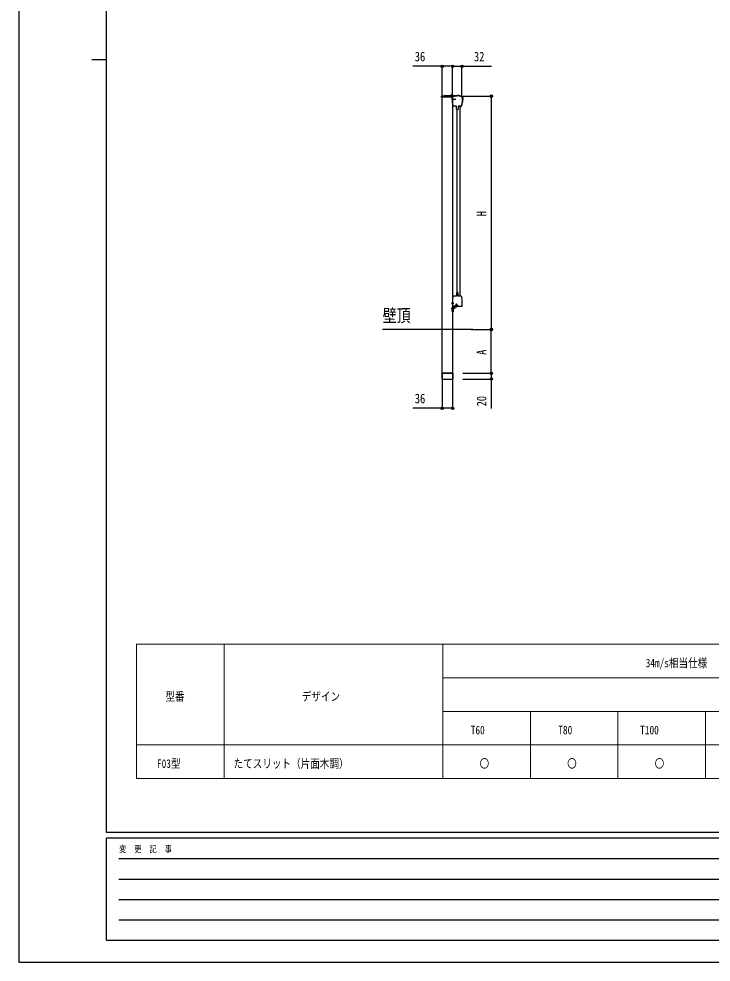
# Model space of a CAD drawing. Units: millimetres, scale not verified. Extents: x -4205 to 4205, y -2970 to 2970.
# Drawn here: x -4205 to -1832, y -2970 to 264 of the extents above; entities that cross this region are included whole.
import ezdxf
from ezdxf.enums import TextEntityAlignment as Align

# ---------------------------------------------------------------- set-up
doc = ezdxf.new("R2010")
doc.units = ezdxf.units.MM
doc.header["$LTSCALE"] = 10
doc.layers.add('0-1_TABLE1', color=7, linetype='Continuous', lineweight=18)
for name, color, linetype in [('0-2_USER1', 3, 'Continuous'), ('0-3_YKK_A1', 4, 'Continuous'), ('0-4_YKK_D', 6, 'Continuous'), ('0-5_YKK_ZWAK', 7, 'Continuous')]:
    doc.layers.add(name, color=color, linetype=linetype)
doc.styles.add('ＭＳ ゴシック', font='')
doc.styles.get('ＭＳ ゴシック').set_extended_font_data('MS Gothic')

msp = doc.modelspace()

# ---------------------------------------------------------------- linework, layer by layer
at = {"layer": '0-1_TABLE1'}
for p, q in [((-3801.48, -1880.31), (248.52, -1880.31)), ((-3801.48, -1880.31), (-3801.48, -2340.31)), ((-3501.48, -1880.31), (-3501.48, -2340.31)), ((-2751.48, -1880.31), (-2751.48, -2340.31)), ((-2751.48, -1995.31), (248.52, -1995.31)), ((-2751.48, -2110.31), (248.52, -2110.31)), ((-2451.48, -2110.31), (-2451.48, -2340.31)), ((-2151.48, -2110.31), (-2151.48, -2340.31)), ((-1851.48, -2110.31), (-1851.48, -2340.31)), ((-3801.48, -2225.31), (248.52, -2225.31)), ((-3801.48, -2340.31), (248.52, -2340.31))]:
    msp.add_line(p, q, dxfattribs=at)
at = {"layer": '0-3_YKK_A1'}
for p, q in [((-2754.52, 0.67), (-2702.02, 0.67)), ((-2744.72, 1.67), (-2702.02, 1.67)), ((-2717.25, 0.67), (-2725.2, 0.67)), ((-2723.3, 2.75), (-2722.37, 0.88)), ((-2718.02, 0.67), (-2722.52, -3.83)), ((-2722.37, 0.88), (-2721.22, 0.28)), ((-2721.65, 3.16), (-2721.65, 2.27)), ((-2721.22, 4.17), (-2721.22, -7.33)), ((-2756.02, -3.83), (-2756.02, -0.83)), ((-2722.52, -3.83), (-2756.02, -3.83)), ((-2754.02, -800.83), (-2754.02, -3.83)), ((-2721.52, -10.83), (-2707.37, -10.83)), ((-2719.99, -8.78), (-2718.17, -9.68)), ((-2719.99, -12.88), (-2718.17, -11.97)), ((-2708.8, -0.83), (-2719.52, -0.83)), ((-2718.62, -23.33), (-2718.62, -5)), ((-2717.56, -10.83), (-2718.17, -9.68)), ((-2717.56, -10.83), (-2718.17, -11.97)), ((-2718.02, -0.83), (-2718.02, -723.83)), ((-2718.02, -7.23), (-2718.02, -14.42)), ((-2685.42, -5), (-2685.42, -23.33)), ((-2684.54, -5.06), (-2685.05, -24.36)), ((-2683.54, -5.09), (-2683.95, -20.89)), ((-2704.52, -34.83), (-2714.89, -34.83)), ((-2704.52, -45.83), (-2704.52, -34.83)), ((-2704.02, -47.33), (-2704.02, -674.33)), ((-2699.52, -34.83), (-2699.52, -45.83)), ((-2689.16, -34.83), (-2699.52, -34.83)), ((-2693.52, -34.83), (-2693.52, -686.83)), ((-2689.55, -36.75), (-2691.67, -36.69)), ((-2704.52, -675.83), (-2704.52, -686.83)), ((-2699.52, -686.83), (-2699.52, -675.83)), ((-2721.52, -710.83), (-2714.45, -710.83)), ((-2719.99, -708.78), (-2718.17, -709.68)), ((-2718.62, -698.33), (-2718.62, -719.83)), ((-2717.56, -710.83), (-2718.17, -709.68)), ((-2717.56, -710.83), (-2718.17, -711.97)), ((-2718.02, -707.23), (-2718.02, -714.42)), ((-2704.52, -686.83), (-2714.88, -686.83)), ((-2689.16, -686.83), (-2699.52, -686.83)), ((-2685.42, -719.83), (-2685.42, -698.33)), ((-2709.02, -728.83), (-2722.47, -728.83)), ((-2713.77, -735.83), (-2722.31, -735.83)), ((-2713.77, -735.83), (-2722.31, -735.83)), ((-2719.99, -712.88), (-2718.17, -711.97)), ((-2718.02, -739.83), (-2718.02, -723.33)), ((-2718.02, -723.83), (-2718.02, -739.83)), ((-2718.02, -739.83), (-2718.02, -800.83)), ((-2716.52, -739.83), (-2718.02, -739.83)), ((-2716.52, -739.83), (-2718.02, -739.83)), ((-2717.02, -721.43), (-2687.02, -721.43)), ((-2716.52, -722.83), (-2716.52, -739.83)), ((-2716.52, -724.58), (-2716.52, -730.83)), ((-2716.52, -724.58), (-2716.01, -724.58)), ((-2716.52, -733.08), (-2716.52, -726.83)), ((-2716.52, -733.08), (-2716.01, -733.08)), ((-2716.02, -722.33), (-2705.22, -722.33)), ((-2716.01, -724.58), (-2716.01, -730.83)), ((-2716.01, -733.08), (-2716.01, -726.83)), ((-2704.72, -720.83), (-2715.52, -720.83)), ((-2715.52, -733.83), (-2715.52, -724.33)), ((-2714.52, -723.33), (-2705.22, -723.33)), ((-2707.22, -713.83), (-2704.72, -713.83)), ((-2704.22, -715.83), (-2704.22, -720.33)), ((-2702.72, -715.83), (-2702.72, -719.83)), ((-2701.72, -717.83), (-2701.72, -719.83)), ((-2648.69, -800.83), (-2957.9, -800.83)), ((-2718.02, -800.83), (-2718.02, -950.83)), ((-2717.82, -951.83), (-2754.22, -951.83)), ((-2754.22, -970.83), (-2717.82, -970.83))]:
    msp.add_line(p, q, dxfattribs=at)
for points in [[(-2720.8, 3.16), (-2720.8, 2.27), (-2721.65, 2.27)], [(-2719.15, 2.75), (-2720.08, 0.88), (-2721.22, 0.28)], [(-2691.67, -36.69), (-2691.63, -35.19), (-2689.63, -35.24)], [(-2714.43, -726.75), (-2716.33, -727.68), (-2716.94, -728.83)], [(-2714.43, -730.9), (-2716.33, -729.97), (-2716.94, -728.83)], [(-2707.72, -714.64), (-2707.72, -715.33), (-2704.72, -715.33)], [(-2718.02, -950.83), (-2754.02, -950.83), (-2754.02, -800.83)], [(-2754.22, -970.83), (-2754.22, -950.83), (-2717.82, -950.83), (-2717.82, -970.83)]]:
    msp.add_lwpolyline(points, dxfattribs=at)
for centre, radius, start, end in [((-2754.52, -0.83), 1.5, 90, 180), ((-2744.72, 0.67), 1, 90, 180), ((-2725.2, 0.95), 0.274, 142.28591, 270), ((-2721.22, -2.13), 5.3, 94.59941, 142.28591), ((-2721.22, -2.13), 5.3, 37.71409, 85.40059), ((-2717.25, 0.95), 0.274, 270, 37.71409), ((-2702.02, -38.83), 40.5, 66.11229, 90), ((-2702.02, -38.83), 39.5, 66.11229, 90), ((-2716.32, -10.83), 4.2, 117.28096, 242.71904), ((-2717.02, -5), 1.6, 113.91653, 180), ((-2693.02, -23.33), 25.6, 180, 204.36198), ((-2718.18, -7.23), 0.154, 0, 117.28096), ((-2718.18, -14.42), 0.154, 242.71904, 0), ((-2702.02, -38.83), 38.6, 66.08347, 113.91653), ((-2702.02, -38.83), 38.6, 100.11542, 113.91653), ((-2711.52, -23.17), 26.5, 330.836, 358.5), ((-2711.02, -23.33), 25.6, 335.63802, 0), ((-2687.02, -5), 1.6, 0, 66.08347), ((-2687.02, -5), 1.6, 0, 66.08347), ((-2687.04, -5), 2.5, 358.5, 66.11229), ((-2687.04, -5), 3.5, 358.5, 66.11229), ((-2684.95, -20.86), 1, 268.5, 358.5), ((-2714.89, -33.23), 1.6, 204.36198, 270), ((-2702.02, -45.83), 2.5, 179.99999, 0.00001), ((-2711.52, -23.17), 25, 331.11289, 332.19761), ((-2689.52, -35.45), 1.3, 268.5, 330.836), ((-2689.16, -33.23), 1.6, 270, 335.63802), ((-2702.02, -675.83), 2.5, 0, 180), ((-2716.32, -710.83), 4.2, 117.28096, 242.71904), ((-2693.02, -698.33), 25.6, 155.63133, 180), ((-2718.18, -707.23), 0.154, 0, 117.28096), ((-2714.88, -688.43), 1.6, 90, 155.63133), ((-2689.16, -688.43), 1.6, 24.36867, 90), ((-2711.02, -698.33), 25.6, 0, 24.36867), ((-2717.02, -719.83), 1.6, 180, 270), ((-2718.18, -714.42), 0.154, 242.71904, 0), ((-2715.52, -723.33), 2.5, 90, 180), ((-2716.02, -722.83), 0.5, 90, 180), ((-2716.52, -733.83), 1, 270, 0), ((-2716.52, -733.83), 1, 270, 0), ((-2719.55, -728.83), 5.53, 43.21261, 50.20587), ((-2719.55, -728.83), 5.53, 309.79413, 316.78739), ((-2714.52, -724.33), 1, 90, 180), ((-2719.55, -728.83), 5.53, 316.78739, 43.21261), ((-2705.22, -719.83), 2.5, 270, 0), ((-2705.22, -719.83), 3.5, 270, 0), ((-2704.72, -715.83), 2, 0, 90), ((-2704.72, -715.83), 0.5, 0, 90), ((-2704.72, -720.33), 0.5, 270, 0), ((-2702.72, -717.83), 1, 0, 90), ((-2687.02, -719.83), 1.6, 270, 0)]:
    msp.add_arc(centre, radius, start, end, dxfattribs=at)
at = {"layer": '0-4_YKK_D'}
for p, q in [((-2754.02, -2.83), (-2754.02, 102.67)), ((-2718.02, 0.17), (-2718.02, 102.67)), ((-2718.02, 8.39), (-2718.02, 102.67)), ((-2686.02, -4), (-2686.02, 102.67)), ((-2683.16, -0.83), (-2584.42, -0.83)), ((-2585.42, -0.83), (-2585.42, -800.83)), ((-2655.02, -800.83), (-2584.42, -800.83)), ((-2655.02, -800.83), (-2584.42, -800.83)), ((-2585.42, -950.83), (-2585.42, -800.83)), ((-2754.02, -951.83), (-2754.02, -1071.83)), ((-2718.02, -951.83), (-2718.02, -1071.83)), ((-2683.02, -950.83), (-2584.42, -950.83)), ((-2683.02, -950.83), (-2584.42, -950.83)), ((-2683.02, -970.83), (-2584.42, -970.83))]:
    msp.add_line(p, q, dxfattribs=at)
for points in [[(-2718.02, 101.67), (-2754.02, 101.67), (-2854.82, 101.67)], [(-2718.02, 101.67), (-2686.02, 101.67), (-2585.22, 101.67)], [(-2585.42, -950.83), (-2585.42, -970.83), (-2585.42, -1071.63)], [(-2718.02, -1070.83), (-2754.02, -1070.83), (-2854.82, -1070.83)]]:
    msp.add_lwpolyline(points, dxfattribs=at)
for centre in [(-2754.02, 101.67), (-2718.02, 101.67), (-2718.02, 101.67), (-2686.02, 101.67), (-2585.42, -0.83), (-2585.42, -800.83), (-2585.42, -800.83), (-2585.42, -950.83), (-2585.42, -950.83), (-2585.42, -970.83), (-2754.02, -1070.83), (-2718.02, -1070.83)]:
    msp.add_circle(centre, 4.25, dxfattribs=at)
at = {"layer": '0-5_YKK_ZWAK'}
for p, q in [((-3904.98, -2525), (-3904.98, 2775)), ((-3954.98, 125), (-3904.98, 125)), ((3895.02, -2525), (-3904.98, -2525)), ((-1304.98, -2545), (-3904.98, -2545)), ((-3904.98, -2895), (-3904.98, -2545)), ((-3862.48, -2615), (-1354.98, -2615)), ((-3862.48, -2685), (-1354.98, -2685)), ((-3862.48, -2755), (-1354.98, -2755)), ((-3862.48, -2825), (-1354.98, -2825)), ((-3904.98, -2895), (-1304.98, -2895))]:
    msp.add_line(p, q, dxfattribs=at)
msp.add_lwpolyline([(-4205, -2970), (4205, -2970), (4205, 2970), (-4205, 2970)], close=True, dxfattribs=at)

# ---------------------------------------------------------------- texts
at = {"layer": '0-1_TABLE1', "style": 'ＭＳ ゴシック', "width": 0.8}
for s, p in [('34m/s相当仕様', (-2056.28, -1967.81)), ('型番', (-3702.68, -2082.81)), ('デザイン', (-3235.28, -2082.81)), ('T60', (-2655.88, -2197.81)), ('T80', (-2355.88, -2197.81)), ('T100', (-2075.08, -2197.81)), ('F03型', (-3731.48, -2312.81)), ('たてスリット（片面木調）', (-3468.88, -2312.81)), ('〇', (-2625.48, -2312.81)), ('〇', (-2325.48, -2312.81)), ('〇', (-2025.48, -2312.81))]:
    msp.add_text(s, height=29.33, dxfattribs=at).set_placement(p, align=Align.BOTTOM_LEFT)
at = {"layer": '0-2_USER1', "style": 'ＭＳ ゴシック', "width": 0.8}
msp.add_text('壁頂', height=43.99, dxfattribs=at).set_placement((-2957.9, -788.48), align=Align.BOTTOM_LEFT)
at = {"layer": '0-4_YKK_D', "style": 'ＭＳ ゴシック', "width": 0.8}
for s, p in [('36', (-2847.82, 108.67)), ('32', (-2645.02, 108.67)), ('36', (-2847.82, -1063.83))]:
    msp.add_text(s, height=32.99, dxfattribs=at).set_placement(p, align=Align.BOTTOM_LEFT)
for s, p in [('H', (-2592.42, -412.83)), ('A', (-2592.42, -887.83)), ('20', (-2592.42, -1064.63))]:
    msp.add_text(s, height=32.99, rotation=90, dxfattribs=at).set_placement(p, align=Align.BOTTOM_LEFT)
at = {"layer": '0-5_YKK_ZWAK', "style": 'ＭＳ ゴシック', "width": 0.8}
msp.add_text('変  更  記  事', height=21.99, dxfattribs=at).set_placement((-3861.31, -2600), align=Align.BOTTOM_LEFT)

doc.saveas('drawing.dxf')
